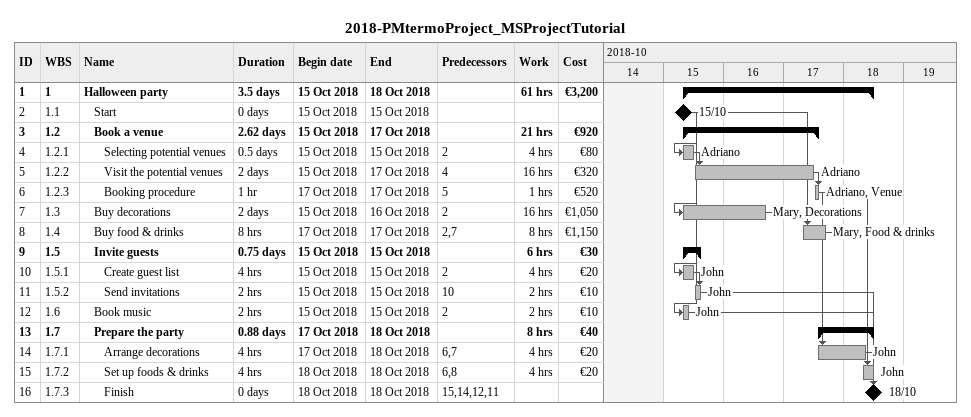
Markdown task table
2018-PMtermoProject_MSProjectTutorial

| ID | WBS | Task | Duration | Start | Finish | Predecessors | Resources | Work (h) | Cost (€) |
|---|---|---|---|---|---|---|---|---|---|
| 1 | 1 | **Halloween party** | 3.5d | 2018-10-15 | 2018-10-18 |  |  | 61 | 3200 |
| 2 | 1.1 | Start | 0d | 2018-10-15 | 2018-10-15 |  |  |  |  |
| 3 | 1.2 | **Book a venue** | 2.62d | 2018-10-15 | 2018-10-17 |  |  | 21 | 920 |
| 4 | 1.2.1 | Selecting potential venues | 0.5d | 2018-10-15 | 2018-10-15 | 2 | Adriano | 4 | 80 |
| 5 | 1.2.2 | Visit the potential venues | 2d | 2018-10-15 | 2018-10-17 | 4 | Adriano | 16 | 320 |
| 6 | 1.2.3 | Booking procedure | 1h | 2018-10-17 | 2018-10-17 | 5 | Adriano, Venue | 1 | 520 |
| 7 | 1.3 | Buy decorations | 2d | 2018-10-15 | 2018-10-16 | 2 | Mary, Decorations | 16 | 1050 |
| 8 | 1.4 | Buy food & drinks | 8h | 2018-10-17 | 2018-10-17 | 2, 7 | Mary, Food & drinks | 8 | 1150 |
| 9 | 1.5 | **Invite guests** | 0.75d | 2018-10-15 | 2018-10-15 |  |  | 6 | 30 |
| 10 | 1.5.1 | Create guest list | 4h | 2018-10-15 | 2018-10-15 | 2 | John | 4 | 20 |
| 11 | 1.5.2 | Send invitations | 2h | 2018-10-15 | 2018-10-15 | 10 | John | 2 | 10 |
| 12 | 1.6 | Book music | 2h | 2018-10-15 | 2018-10-15 | 2 | John | 2 | 10 |
| 13 | 1.7 | **Prepare the party** | 0.88d | 2018-10-17 | 2018-10-18 |  |  | 8 | 40 |
| 14 | 1.7.1 | Arrange decorations | 4h | 2018-10-17 | 2018-10-18 | 6, 7 | John | 4 | 20 |
| 15 | 1.7.2 | Set up foods & drinks | 4h | 2018-10-18 | 2018-10-18 | 6, 8 | John | 4 | 20 |
| 16 | 1.7.3 | Finish | 0d | 2018-10-18 | 2018-10-18 | 15, 14, 12, 11 |  |  |  |
